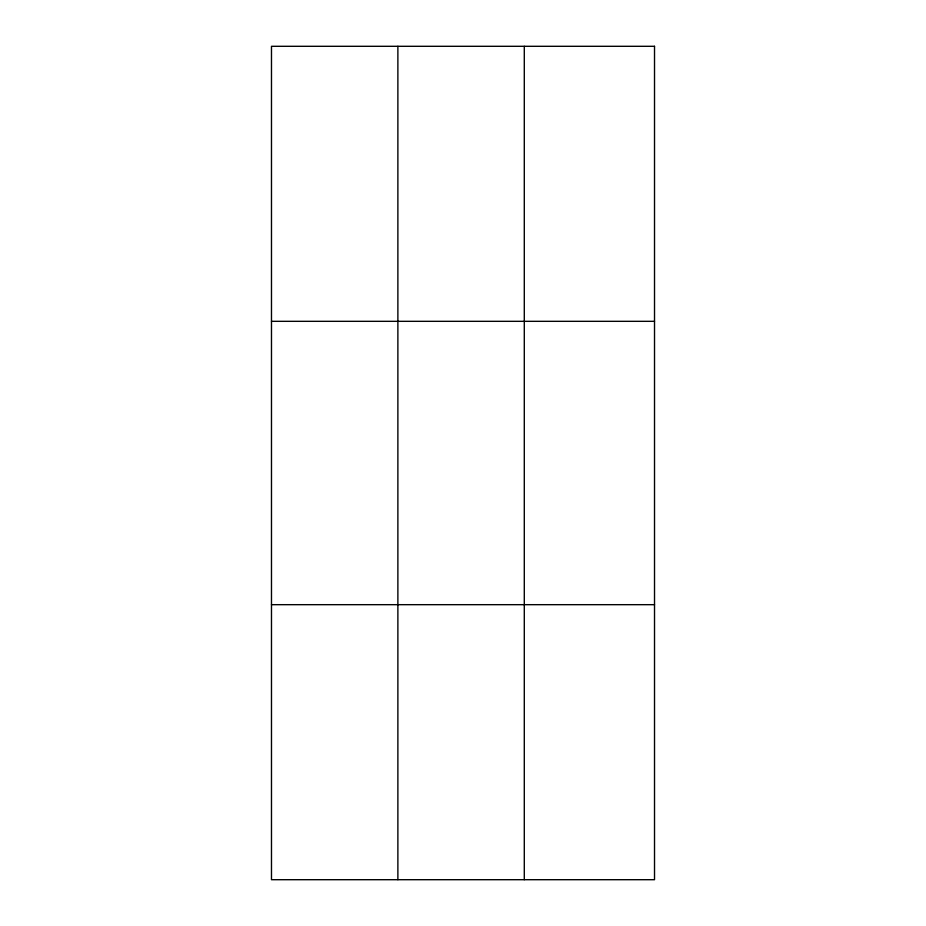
<?xml version="1.0" encoding="UTF-8"?>
<svg xmlns="http://www.w3.org/2000/svg" width="926" height="926" viewBox="0 0 926 926"><rect width="100%" height="100%" fill="white"/><g stroke="black" fill="none" stroke-linecap="round" stroke-linejoin="round"><path stroke-width="1.39" d="M397.879 879.7L397.879 46.3M524.29 879.7L524.29 46.3M271.48 321.322L654.52 321.322M271.48 604.678L654.52 604.678M654.52 46.3L654.52 879.7L271.48 879.7L271.48 46.3L654.52 46.3"/></g></svg>
